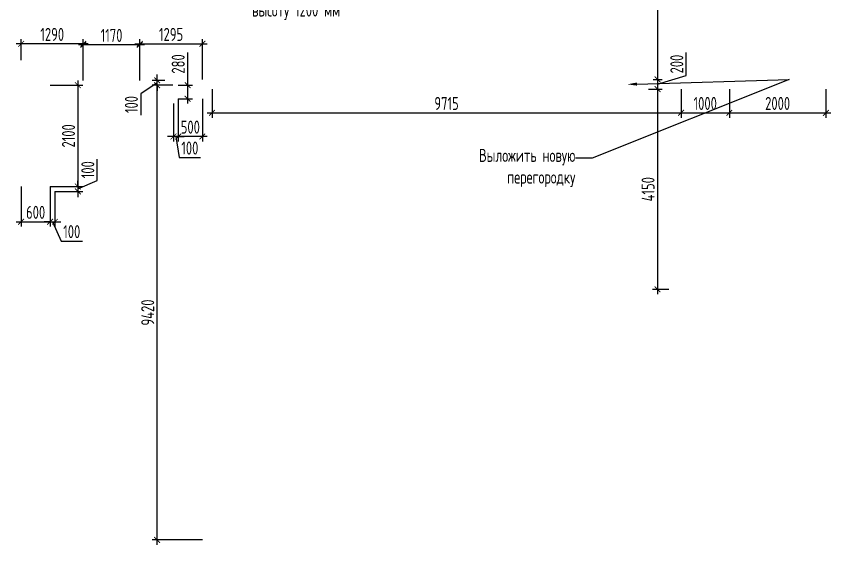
# Model space of a CAD drawing. Header units: millimetres. Extents: x -350007 to 535970, y -888 to 198380.
# Drawn here: x 346620 to 363492, y 61556 to 72504 of the extents above; entities that cross this region are included whole.
import ezdxf
from ezdxf import colors
from ezdxf.entities.mleader import LeaderData, LeaderLine
from ezdxf.math import Vec2, Vec3

# ---------------------------------------------------------------- set-up
doc = ezdxf.new("R2010")
doc.units = ezdxf.units.MM
doc.layers.add('АР_Размеры нов.', color=15, linetype='Continuous', lineweight=0)
doc.styles.add('ISOCPEUR', font='isocpeur.ttf', dxfattribs={"width": 0.7})
doc.styles.get("Standard").update_dxf_attribs({"font": 'arial.ttf'})
doc.dimstyles.new('R_100', dxfattribs={"dimtxt": 270, "dimasz": 120, "dimexe": 100, "dimexo": 0, "dimgap": 60, "dimtad": 1, "dimdec": 0, "dimrnd": 5, "dimzin": 0, "dimdsep": 46, "dimtxsty": 'ISOCPEUR', "dimblk": 'ARCHTICK', "dimcen": 0, "dimdle": 100, "dimclrd": 256, "dimclre": 256, "dimclrt": 256, "dimadec": 0, "dimazin": 0, "dimtfac": 2, "dimtdec": 0, "dimtofl": 0, "dimtmove": 1, "dimatfit": 3, "dimfxl": 1, "dimtvp": 3, "dimtolj": 1, "dimtzin": 0, "dimarcsym": 0})

# ---------------------------------------------------------------- blocks, each defined once
blk = doc.blocks.new('_ArchTick')
at = {"color": 0, "linetype": 'ByBlock', "const_width": 0.15}
blk.add_lwpolyline([(-0.5, -0.5), (0.5, 0.5)], dxfattribs=at)
blk = doc.blocks.new('*D3287')
at = {"layer": 'АР_Размеры нов.', "lineweight": -2, "transparency": 16777216}
for p, q in [((349078, 71933), (350575, 71933)), ((349178, 71176), (349178, 72033)), ((350475, 71196), (350475, 72033))]:
    blk.add_line(p, q, dxfattribs=at)
at = {"layer": 'АР_Размеры нов.', "lineweight": -2, "transparency": 16777216, "xscale": 120, "yscale": 120, "zscale": 120, "rotation": 180}
blk.add_blockref('_ArchTick', (349178, 71933), dxfattribs=at)
at = {"layer": 'АР_Размеры нов.', "lineweight": -2, "transparency": 16777216, "xscale": 120, "yscale": 120, "zscale": 120}
blk.add_blockref('_ArchTick', (350475, 71933), dxfattribs=at)
at = {"layer": 'АР_Размеры нов.', "transparency": 16777216, "insert": (349826, 72128), "char_height": 270, "attachment_point": 5, "style": 'ISOCPEUR'}
blk.add_mtext('\\A1;1295', dxfattribs=at)
blk = doc.blocks.new('*D3288')
at = {"layer": 'АР_Размеры нов.', "lineweight": -2, "transparency": 16777216}
for p, q in [((349278, 71913), (347908, 71913)), ((348008, 71176), (348008, 72013)), ((349178, 71176), (349178, 72013))]:
    blk.add_line(p, q, dxfattribs=at)
at = {"layer": 'АР_Размеры нов.', "lineweight": -2, "transparency": 16777216, "xscale": 120, "yscale": 120, "zscale": 120, "rotation": 180}
blk.add_blockref('_ArchTick', (348008, 71913), dxfattribs=at)
at = {"layer": 'АР_Размеры нов.', "lineweight": -2, "transparency": 16777216, "xscale": 120, "yscale": 120, "zscale": 120}
blk.add_blockref('_ArchTick', (349178, 71913), dxfattribs=at)
at = {"layer": 'АР_Размеры нов.', "transparency": 16777216, "insert": (348593, 72108), "char_height": 270, "attachment_point": 5, "style": 'ISOCPEUR'}
blk.add_mtext('\\A1;1170', dxfattribs=at)
blk = doc.blocks.new('*D3289')
at = {"layer": 'АР_Размеры нов.', "lineweight": -2, "transparency": 16777216}
for p, q in [((348108, 71933), (346620, 71933)), ((346720, 71597), (346720, 72033)), ((348008, 71176), (348008, 72033))]:
    blk.add_line(p, q, dxfattribs=at)
at = {"layer": 'АР_Размеры нов.', "lineweight": -2, "transparency": 16777216, "xscale": 120, "yscale": 120, "zscale": 120, "rotation": 180}
blk.add_blockref('_ArchTick', (346720, 71933), dxfattribs=at)
at = {"layer": 'АР_Размеры нов.', "lineweight": -2, "transparency": 16777216, "xscale": 120, "yscale": 120, "zscale": 120}
blk.add_blockref('_ArchTick', (348008, 71933), dxfattribs=at)
at = {"layer": 'АР_Размеры нов.', "transparency": 16777216, "insert": (347364, 72128), "char_height": 270, "attachment_point": 5, "style": 'ISOCPEUR'}
blk.add_mtext('\\A1;1290', dxfattribs=at)
blk = doc.blocks.new('*D3290')
at = {"layer": 'АР_Размеры нов.', "lineweight": -2, "transparency": 16777216}
for p, q in [((349865, 71076), (349437, 71076)), ((349537, 61556), (349537, 71176)), ((350475, 61656), (349437, 61656))]:
    blk.add_line(p, q, dxfattribs=at)
at = {"layer": 'АР_Размеры нов.', "lineweight": -2, "transparency": 16777216, "xscale": 120, "yscale": 120, "zscale": 120}
for p, rotation in [((349537, 71076), 90), ((349537, 61656), 270)]:
    blk.add_blockref('_ArchTick', p, dxfattribs=dict(at, rotation=rotation))
at = {"layer": 'АР_Размеры нов.', "transparency": 16777216, "insert": (349342, 66366), "char_height": 270, "attachment_point": 5, "rotation": 90, "style": 'ISOCPEUR'}
blk.add_mtext('\\A1;9420', dxfattribs=at)
blk = doc.blocks.new('*D3291')
at = {"layer": 'АР_Размеры нов.', "lineweight": -2, "transparency": 16777216}
for p, q in [((349537, 71176), (349537, 71296)), ((349537, 71126), (349199, 70896)), ((349698, 71176), (349437, 71176)), ((349865, 71076), (349437, 71076)), ((349537, 71076), (349537, 71176)), ((349537, 71076), (349537, 70956)), ((349199, 70896), (349199, 70455))]:
    blk.add_line(p, q, dxfattribs=at)
at = {"layer": 'АР_Размеры нов.', "lineweight": -2, "transparency": 16777216, "xscale": 120, "yscale": 120, "zscale": 120}
for p, rotation in [((349537, 71176), 270), ((349537, 71076), 90)]:
    blk.add_blockref('_ArchTick', p, dxfattribs=dict(at, rotation=rotation))
at = {"layer": 'АР_Размеры нов.', "transparency": 16777216, "insert": (349004, 70676), "char_height": 270, "attachment_point": 5, "rotation": 90, "style": 'ISOCPEUR'}
blk.add_mtext('\\A1;100', dxfattribs=at)
blk = doc.blocks.new('*D3609')
at = {"layer": 'АР_Размеры нов.', "lineweight": -2, "transparency": 16777216}
for p, q in [((346720, 68976), (346720, 68147)), ((347320, 68976), (347320, 68147)), ((346620, 68247), (347420, 68247))]:
    blk.add_line(p, q, dxfattribs=at)
at = {"layer": 'АР_Размеры нов.', "lineweight": -2, "transparency": 16777216, "xscale": 120, "yscale": 120, "zscale": 120, "rotation": 180}
blk.add_blockref('_ArchTick', (346720, 68247), dxfattribs=at)
at = {"layer": 'АР_Размеры нов.', "lineweight": -2, "transparency": 16777216, "xscale": 120, "yscale": 120, "zscale": 120}
blk.add_blockref('_ArchTick', (347320, 68247), dxfattribs=at)
at = {"layer": 'АР_Размеры нов.', "transparency": 16777216, "insert": (347020, 68442), "char_height": 270, "attachment_point": 5, "style": 'ISOCPEUR'}
blk.add_mtext('\\A1;600', dxfattribs=at)
blk = doc.blocks.new('*D3610')
at = {"layer": 'АР_Размеры нов.', "lineweight": -2, "transparency": 16777216}
for p, q in [((347320, 68976), (347320, 68147)), ((347420, 68875), (347420, 68147)), ((347320, 68247), (347200, 68247)), ((347320, 68247), (347420, 68247)), ((347370, 68247), (347548, 67847)), ((347420, 68247), (347540, 68247)), ((347548, 67847), (347989, 67847))]:
    blk.add_line(p, q, dxfattribs=at)
at = {"layer": 'АР_Размеры нов.', "lineweight": -2, "transparency": 16777216, "xscale": 120, "yscale": 120, "zscale": 120}
blk.add_blockref('_ArchTick', (347320, 68247), dxfattribs=at)
at = {"layer": 'АР_Размеры нов.', "lineweight": -2, "transparency": 16777216, "xscale": 120, "yscale": 120, "zscale": 120, "rotation": 180}
blk.add_blockref('_ArchTick', (347420, 68247), dxfattribs=at)
at = {"layer": 'АР_Размеры нов.', "transparency": 16777216, "insert": (347769, 68042), "char_height": 270, "attachment_point": 5, "style": 'ISOCPEUR'}
blk.add_mtext('\\A1;100', dxfattribs=at)
blk = doc.blocks.new('*D3611')
at = {"layer": 'АР_Размеры нов.', "lineweight": -2, "transparency": 16777216}
for p, q in [((347319, 71076), (347996, 71076)), ((347896, 71176), (347896, 68876)), ((347320, 68976), (347996, 68976))]:
    blk.add_line(p, q, dxfattribs=at)
at = {"layer": 'АР_Размеры нов.', "lineweight": -2, "transparency": 16777216, "xscale": 120, "yscale": 120, "zscale": 120}
for p, rotation in [((347896, 71076), 90), ((347896, 68976), 270)]:
    blk.add_blockref('_ArchTick', p, dxfattribs=dict(at, rotation=rotation))
at = {"layer": 'АР_Размеры нов.', "transparency": 16777216, "insert": (347701, 70026), "char_height": 270, "attachment_point": 5, "rotation": 90, "style": 'ISOCPEUR'}
blk.add_mtext('\\A1;2100', dxfattribs=at)
blk = doc.blocks.new('*D3612')
at = {"layer": 'АР_Размеры нов.', "lineweight": -2, "transparency": 16777216}
for p, q in [((348296, 69104), (348296, 69545)), ((347896, 68926), (348296, 69104)), ((347896, 68976), (347896, 69096)), ((347320, 68976), (347996, 68976)), ((347420, 68875), (347996, 68875)), ((347896, 68976), (347896, 68875)), ((347896, 68875), (347896, 68755))]:
    blk.add_line(p, q, dxfattribs=at)
at = {"layer": 'АР_Размеры нов.', "lineweight": -2, "transparency": 16777216, "xscale": 120, "yscale": 120, "zscale": 120}
for p, rotation in [((347896, 68976), 270), ((347896, 68875), 90)]:
    blk.add_blockref('_ArchTick', p, dxfattribs=dict(at, rotation=rotation))
at = {"layer": 'АР_Размеры нов.', "transparency": 16777216, "insert": (348101, 69325), "char_height": 270, "attachment_point": 5, "rotation": 90, "style": 'ISOCPEUR'}
blk.add_mtext('\\A1;100', dxfattribs=at)
blk = doc.blocks.new('*D3613')
at = {"layer": 'АР_Размеры нов.', "lineweight": -2, "transparency": 16777216}
for p, q in [((349975, 70795), (349975, 69912)), ((350475, 70795), (350475, 69912)), ((350575, 70012), (349875, 70012))]:
    blk.add_line(p, q, dxfattribs=at)
at = {"layer": 'АР_Размеры нов.', "lineweight": -2, "transparency": 16777216, "xscale": 120, "yscale": 120, "zscale": 120, "rotation": 180}
blk.add_blockref('_ArchTick', (349975, 70012), dxfattribs=at)
at = {"layer": 'АР_Размеры нов.', "lineweight": -2, "transparency": 16777216, "xscale": 120, "yscale": 120, "zscale": 120}
blk.add_blockref('_ArchTick', (350475, 70012), dxfattribs=at)
at = {"layer": 'АР_Размеры нов.', "transparency": 16777216, "insert": (350225, 70207), "char_height": 270, "attachment_point": 5, "style": 'ISOCPEUR'}
blk.add_mtext('\\A1;500', dxfattribs=at)
blk = doc.blocks.new('*D3614')
at = {"layer": 'АР_Размеры нов.', "lineweight": -2, "transparency": 16777216}
for p, q in [((349875, 70695), (349875, 69912)), ((349975, 70795), (349975, 69912)), ((349875, 70012), (349755, 70012)), ((349975, 70012), (349875, 70012)), ((349925, 70012), (349994, 69579)), ((349975, 70012), (350095, 70012)), ((349994, 69579), (350436, 69579))]:
    blk.add_line(p, q, dxfattribs=at)
at = {"layer": 'АР_Размеры нов.', "lineweight": -2, "transparency": 16777216, "xscale": 120, "yscale": 120, "zscale": 120}
blk.add_blockref('_ArchTick', (349875, 70012), dxfattribs=at)
at = {"layer": 'АР_Размеры нов.', "lineweight": -2, "transparency": 16777216, "xscale": 120, "yscale": 120, "zscale": 120, "rotation": 180}
blk.add_blockref('_ArchTick', (349975, 70012), dxfattribs=at)
at = {"layer": 'АР_Размеры нов.', "transparency": 16777216, "insert": (350215, 69774), "char_height": 270, "attachment_point": 5, "style": 'ISOCPEUR'}
blk.add_mtext('\\A1;100', dxfattribs=at)
blk = doc.blocks.new('*D3615')
at = {"layer": 'АР_Размеры нов.', "lineweight": -2, "transparency": 16777216}
for p, q in [((350169, 71756), (350169, 71076)), ((349975, 71076), (350269, 71076)), ((350169, 71176), (350169, 70695)), ((349975, 70795), (350269, 70795))]:
    blk.add_line(p, q, dxfattribs=at)
at = {"layer": 'АР_Размеры нов.', "lineweight": -2, "transparency": 16777216, "xscale": 120, "yscale": 120, "zscale": 120}
for p, rotation in [((350169, 71076), 90), ((350169, 70795), 270)]:
    blk.add_blockref('_ArchTick', p, dxfattribs=dict(at, rotation=rotation))
at = {"layer": 'АР_Размеры нов.', "transparency": 16777216, "insert": (349974, 71516), "char_height": 270, "attachment_point": 5, "rotation": 90, "style": 'ISOCPEUR'}
blk.add_mtext('\\A1;280', dxfattribs=at)
blk = doc.blocks.new('*D4100')
at = {"layer": 'АР_Размеры нов.', "lineweight": -2, "transparency": 16777216}
for p, q in [((359816, 74966), (360003, 74966)), ((359903, 75066), (359903, 71096)), ((359816, 71196), (360003, 71196))]:
    blk.add_line(p, q, dxfattribs=at)
at = {"layer": 'АР_Размеры нов.', "lineweight": -2, "transparency": 16777216, "xscale": 120, "yscale": 120, "zscale": 120}
for p, rotation in [((359903, 74966), 90), ((359903, 71196), 270)]:
    blk.add_blockref('_ArchTick', p, dxfattribs=dict(at, rotation=rotation))
at = {"layer": 'АР_Размеры нов.', "transparency": 16777216, "insert": (359708, 73081), "char_height": 270, "attachment_point": 5, "rotation": 90, "style": 'ISOCPEUR'}
blk.add_mtext('\\A1;3770', dxfattribs=at)
blk = doc.blocks.new('*D4101')
at = {"layer": 'АР_Размеры нов.', "lineweight": -2, "transparency": 16777216}
for p, q in [((360498, 71274), (360498, 71753)), ((359903, 71296), (359903, 70896)), ((359903, 71096), (360498, 71274)), ((359816, 71196), (360003, 71196)), ((359719, 70996), (360003, 70996))]:
    blk.add_line(p, q, dxfattribs=at)
at = {"layer": 'АР_Размеры нов.', "lineweight": -2, "transparency": 16777216, "xscale": 120, "yscale": 120, "zscale": 120}
for p, rotation in [((359903, 71196), 90), ((359903, 70996), 270)]:
    blk.add_blockref('_ArchTick', p, dxfattribs=dict(at, rotation=rotation))
at = {"layer": 'АР_Размеры нов.', "transparency": 16777216, "insert": (360303, 71514), "char_height": 270, "attachment_point": 5, "rotation": 90, "style": 'ISOCPEUR'}
blk.add_mtext('\\A1;200', dxfattribs=at)
blk = doc.blocks.new('*D4102')
at = {"layer": 'АР_Размеры нов.', "lineweight": -2, "transparency": 16777216}
for p, q in [((359903, 71096), (359903, 66746)), ((359719, 70996), (360003, 70996)), ((360139, 66846), (359803, 66846))]:
    blk.add_line(p, q, dxfattribs=at)
at = {"layer": 'АР_Размеры нов.', "lineweight": -2, "transparency": 16777216, "xscale": 120, "yscale": 120, "zscale": 120}
for p, rotation in [((359903, 70996), 90), ((359903, 66846), 270)]:
    blk.add_blockref('_ArchTick', p, dxfattribs=dict(at, rotation=rotation))
at = {"layer": 'АР_Размеры нов.', "transparency": 16777216, "insert": (359708, 68921), "char_height": 270, "attachment_point": 5, "rotation": 90, "style": 'ISOCPEUR'}
blk.add_mtext('\\A1;4150', dxfattribs=at)
blk = doc.blocks.new('*D4103')
at = {"layer": 'АР_Размеры нов.', "lineweight": -2, "transparency": 16777216}
for p, q in [((350675, 70996), (350675, 70403)), ((360392, 70996), (360392, 70403)), ((350575, 70503), (360492, 70503))]:
    blk.add_line(p, q, dxfattribs=at)
at = {"layer": 'АР_Размеры нов.', "lineweight": -2, "transparency": 16777216, "xscale": 120, "yscale": 120, "zscale": 120, "rotation": 180}
blk.add_blockref('_ArchTick', (350675, 70503), dxfattribs=at)
at = {"layer": 'АР_Размеры нов.', "lineweight": -2, "transparency": 16777216, "xscale": 120, "yscale": 120, "zscale": 120}
blk.add_blockref('_ArchTick', (360392, 70503), dxfattribs=at)
at = {"layer": 'АР_Размеры нов.', "transparency": 16777216, "insert": (355533, 70698), "char_height": 270, "attachment_point": 5, "style": 'ISOCPEUR'}
blk.add_mtext('\\A1;9715', dxfattribs=at)
blk = doc.blocks.new('*D4104')
at = {"layer": 'АР_Размеры нов.', "lineweight": -2, "transparency": 16777216}
for p, q in [((360392, 70996), (360392, 70403)), ((361392, 70996), (361392, 70403)), ((360292, 70503), (361492, 70503))]:
    blk.add_line(p, q, dxfattribs=at)
at = {"layer": 'АР_Размеры нов.', "lineweight": -2, "transparency": 16777216, "xscale": 120, "yscale": 120, "zscale": 120, "rotation": 180}
blk.add_blockref('_ArchTick', (360392, 70503), dxfattribs=at)
at = {"layer": 'АР_Размеры нов.', "lineweight": -2, "transparency": 16777216, "xscale": 120, "yscale": 120, "zscale": 120}
blk.add_blockref('_ArchTick', (361392, 70503), dxfattribs=at)
at = {"layer": 'АР_Размеры нов.', "transparency": 16777216, "insert": (360892, 70698), "char_height": 270, "attachment_point": 5, "style": 'ISOCPEUR'}
blk.add_mtext('\\A1;1000', dxfattribs=at)
blk = doc.blocks.new('*D4105')
at = {"layer": 'АР_Размеры нов.', "lineweight": -2, "transparency": 16777216}
for p, q in [((361392, 70996), (361392, 70403)), ((363392, 70996), (363392, 70403)), ((361292, 70503), (363492, 70503))]:
    blk.add_line(p, q, dxfattribs=at)
at = {"layer": 'АР_Размеры нов.', "lineweight": -2, "transparency": 16777216, "xscale": 120, "yscale": 120, "zscale": 120, "rotation": 180}
blk.add_blockref('_ArchTick', (361392, 70503), dxfattribs=at)
at = {"layer": 'АР_Размеры нов.', "lineweight": -2, "transparency": 16777216, "xscale": 120, "yscale": 120, "zscale": 120}
blk.add_blockref('_ArchTick', (363392, 70503), dxfattribs=at)
at = {"layer": 'АР_Размеры нов.', "transparency": 16777216, "insert": (362392, 70698), "char_height": 270, "attachment_point": 5, "style": 'ISOCPEUR'}
blk.add_mtext('\\A1;2000', dxfattribs=at)

msp = doc.modelspace()

# ---------------------------------------------------------------- dimensions: what is measured, and where the dimension line sits
at = {"layer": 'АР_Размеры нов.'}
for base, p1, p2, picture, middle in [((359903.4, 71195.8), (359815.9, 74965.7), (359815.9, 71195.8), '*D4100', (359708.4, 73080.7)), ((359903.4, 70995.7), (359815.9, 71195.8), (359718.9, 70995.7), '*D4101', (360303.4, 71334.2)), ((347896.2, 68975.6), (347319.5, 71076), (347319.6, 68975.6), '*D3611', (347701.2, 70025.8)), ((349537.5, 71076), (350474.6, 61655.7), (349864.8, 71076), '*D3290', (349342.5, 66365.9)), ((359903.4, 66845.7), (359718.9, 70995.7), (360138.8, 66845.7), '*D4102', (359708.4, 68920.7))]:
    dim = msp.add_linear_dim(base=base, p1=p1, p2=p2, angle=90, dimstyle='R_100', override={"dimpost": '\\X'}, dxfattribs=at)
    dim.commit()
    dim.dimension.update_dxf_attribs({"geometry": picture, "text_midpoint": middle})
for base, p1, p2, picture, middle in [((346719.6, 71933), (348008, 71176), (346719.6, 71597), '*D3289', (347363.8, 72128)), ((348008, 71913), (349178, 71176), (348008, 71176), '*D3288', (348593, 72108)), ((350474.6, 71933), (349178, 71176), (350474.6, 71196), '*D3287', (349826.3, 72128)), ((360391.6, 70502.5), (350674.6, 70995.7), (360391.6, 70995.7), '*D4103', (355533.1, 70697.5)), ((361391.6, 70502.5), (360391.6, 70995.7), (361391.6, 70995.7), '*D4104', (360891.6, 70697.5)), ((363391.6, 70502.5), (361391.6, 70995.7), (363391.6, 70995.7), '*D4105', (362391.6, 70697.5)), ((349974.6, 70011.7), (350474.6, 70795.3), (349974.6, 70795.4), '*D3613', (350224.6, 70206.7)), ((347319.6, 68247.2), (346719.6, 68975.7), (347319.6, 68975.7), '*D3609', (347019.6, 68442.2))]:
    dim = msp.add_linear_dim(base=base, p1=p1, p2=p2, dimstyle='R_100', override={"dimpost": '\\X'}, dxfattribs=at)
    dim.commit()
    dim.dimension.update_dxf_attribs({"geometry": picture, "text_midpoint": middle})
for base, p1, p2, picture, middle in [((350169.3, 70795.4), (349974.6, 71076), (349974.6, 70795.4), '*D3615', (350014.9, 71516.3)), ((349537.5, 71176), (349864.8, 71076), (349697.8, 71176), '*D3291', (349199.3, 70836.3)), ((347896.2, 68875.4), (347319.6, 68975.6), (347419.5, 68875.4), '*D3612', (348296.2, 69164))]:
    dim = msp.add_linear_dim(base=base, p1=p1, p2=p2, angle=90, dimstyle='R_100', override={"dimpost": '\\X'}, dxfattribs=at)
    dim.commit()
    dim.dimension.update_dxf_attribs({"geometry": picture, "text_midpoint": middle, "dimtype": 160})
for base, p1, p2, picture, middle in [((349874.6, 70011.7), (349974.6, 70795.4), (349874.6, 70695.3), '*D3614', (350054.4, 69579.1)), ((347419.5, 68247.2), (347319.6, 68975.7), (347419.5, 68875.4), '*D3610', (347608, 67847.2))]:
    dim = msp.add_linear_dim(base=base, p1=p1, p2=p2, dimstyle='R_100', override={"dimpost": '\\X'}, dxfattribs=at)
    dim.commit()
    dim.dimension.update_dxf_attribs({"geometry": picture, "text_midpoint": middle, "dimtype": 160})

# ---------------------------------------------------------------- leaders
ml = msp.add_multileader_mtext('Standard', dxfattribs=at)
ml.set_content('{\\fISOCPEUR|b0|i0|c204|p34;\\H0.9x;\\W0.7;Выполнить на высоту \\fISOCPEUR|b0|i0|c0|p34;1200 \\fISOCPEUR|b0|i0|c204|p34;мм}', color=256)
ml.set_leader_properties()
ml.build(insert=Vec2(0, 0))
ml.multileader.update_dxf_attribs({"arrow_head_size": 200})
ctx = ml.context
ctx.base_point, ctx.char_height, ctx.arrow_head_size, ctx.plane_origin = Vec3(351514.1, 73027.9), 300, 200, Vec3(355789.1, 70130.7)
ctx.text_align_type = 2
notes = []
notes.append((ctx, [(1, (1, 1, 0), (353473.1, 73027.9), (-1, 0), 140.6, [(0, [(353261.5, 74216), (355051, 74732)], 0, [])])]))
ctx.mtext.insert, ctx.mtext.width, ctx.mtext.defined_height, ctx.mtext.alignment, ctx.mtext.flow_direction = Vec3(353330.5, 73218.4), 2104.827, 3647.1, 3, 5
ml = msp.add_multileader_mtext('Standard', dxfattribs=at)
ml.set_content('{\\fISOCPEUR|b0|i0|c204|p34;\\H0.9x;\\W0.7;Выложить новую перегородку}', color=256)
ml.set_leader_properties()
ml.build(insert=Vec2(0, 0))
ml.multileader.update_dxf_attribs({"arrow_head_size": 200})
ctx = ml.context
ctx.base_point, ctx.char_height, ctx.arrow_head_size, ctx.plane_origin = Vec3(356260.9, 69566.6), 300, 200, Vec3(352947, 67759.4)
ctx.text_align_type = 2
notes.append((ctx, [(1, (1, 1, 0), (358548.1, 69566.6), (-1, 0), 346, [(1, [(359278.7, 71093.2), (362627.9, 71195.7)], 0, [])])]))
ctx.mtext.insert, ctx.mtext.width, ctx.mtext.defined_height, ctx.mtext.alignment, ctx.mtext.flow_direction = Vec3(358200.2, 69757.1), 2104.827, 3647.1, 3, 5
for ctx, leaders in notes:
    for number, flags, end, landing, length, lines in leaders:
        leader = LeaderData()
        leader.index, (leader.has_last_leader_line, leader.has_dogleg_vector, leader.attachment_direction) = number, flags
        leader.last_leader_point, leader.dogleg_vector, leader.dogleg_length = Vec3(end), Vec3(landing), length
        for number, points, colour, breaks in lines:
            line = LeaderLine()
            line.index, line.vertices, line.color, line.breaks = number, Vec3.list(points), colors.encode_raw_color(colour), breaks
            leader.lines.append(line)
        ctx.leaders.append(leader)

doc.saveas('drawing.dxf')
